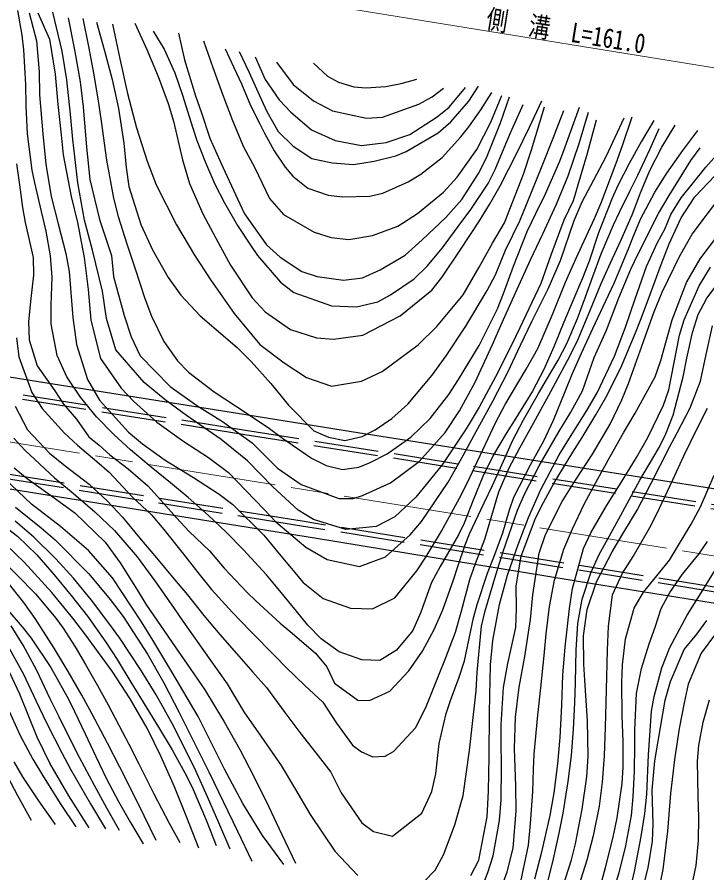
# Model space of a CAD drawing. Units: millimetres at full size, sheet at 1:1000; details may follow other scales. Extents: x 40000 to 680000, y 20000 to 380000.
# Drawn here: x 474457 to 538830, y 239493 to 319384 of the extents above; entities that cross this region are included whole.
import ezdxf
from ezdxf.enums import TextEntityAlignment as Align

# ---------------------------------------------------------------- set-up
doc = ezdxf.new("R2010")
doc.units = ezdxf.units.MM
doc.header["$LTSCALE"] = 1000
doc.linetypes.add('CHAIN', pattern=[18.5, 12, -1.5, 3.5, -1.5])
doc.linetypes.add('DASHED', pattern=[7.5, 6, -1.5])
for name, color, linetype, lineweight in [('M-BGD', 7, 'Continuous', 25), ('M-BMK', 2, 'CHAIN', 13), ('M-STR-HTXT', 7, 'Continuous', 13)]:
    doc.layers.add(name, color=color, linetype=linetype, lineweight=lineweight)
doc.styles.add('ＭＳ ゴシック', font='')
doc.styles.get('ＭＳ ゴシック').set_extended_font_data('MS Gothic')

msp = doc.modelspace()

# ---------------------------------------------------------------- linework, layer by layer
at = {"layer": 'M-BGD'}
for points in [[(533867, 309741), (532709, 307734), (531585, 305710), (530529, 303654), (529985, 302494), (528702, 299255), (527829, 296602), (527227, 295020), (526320, 292892), (525467, 290909), (524542, 288614), (523623, 286500), (522543, 284453), (521013, 281933), (520112, 280502), (518925, 278513), (517908, 276511), (517025, 274302), (516177, 272147), (515658, 271043), (513927, 268110), (513138, 266589), (512143, 263833), (511382, 262114), (509876, 260271), (508315, 259332), (506639, 259373), (504526, 260114), (502840, 261328), (501600, 262626), (500543, 263915), (498670, 266208), (497729, 267311), (495587, 269659), (493957, 271305), (492273, 272895), (490417, 274530), (488758, 275906), (486964, 277366), (485039, 278987), (483479, 280411), (481863, 282069), (480360, 283889), (479101, 285798), (478200, 287783), (477638, 290727), (477642, 292491), (477728, 295116), (477575, 297104), (477169, 299387), (476738, 301235), (476102, 303904), (475860, 305105), (475434, 308475), (475298, 311113), (475258, 313108), (475095, 316335), (474921, 317714), (474533, 319998)], [(475567, 319795), (476270, 317184), (476522, 314284), (476534, 312130), (476842, 308482), (477131, 305650), (477639, 302625), (478285, 300080), (478999, 297321), (479317, 295621), (479665, 291351), (480002, 288836), (481027, 285553), (482158, 283615), (484837, 280645), (486160, 279535), (488276, 278027), (490914, 276391), (493308, 274851), (494599, 273878), (497467, 271032), (498903, 269286), (501158, 266593), (503011, 265112), (505561, 264203), (507614, 264130), (509707, 265156), (511773, 267687), (512586, 268966), (514072, 271399), (515944, 274807), (516720, 276406), (517909, 278991), (519132, 281564), (520005, 283216), (521964, 286505), (523047, 288458), (524425, 291618), (525621, 294627), (526624, 296872), (528350, 300595), (528969, 302054), (530370, 305742), (530945, 307390), (531855, 310086)], [(476394, 319769), (477469, 317335), (477993, 314053), (478271, 311225), (478561, 308410), (478742, 306524), (479512, 302639), (480092, 300212), (480725, 296953), (481099, 293959), (481345, 291077), (482234, 287516), (484167, 284742), (485319, 283524), (487498, 281580), (490001, 279751), (492306, 278261), (494186, 276876), (497491, 273447), (498613, 272259), (501389, 269894), (503405, 268740), (506421, 268110), (508843, 269003), (511147, 271038), (512190, 272287), (514676, 275954), (516085, 278451), (517120, 280369), (518842, 283534), (520240, 286235), (521442, 288770), (522512, 291021), (524016, 294010), (525171, 296658), (526429, 300395), (527198, 302144), (528560, 304727), (529437, 306378), (531115, 309976)], [(528487, 309762), (527659, 306644), (526349, 302234), (525467, 300424), (524277, 297171), (523323, 294531), (521385, 290364), (520567, 288681), (519106, 285797), (517566, 282969), (516372, 280943), (514133, 277576), (511673, 274565), (509717, 272740), (507966, 271831), (505126, 271542), (502130, 272490), (500695, 273356), (498319, 275539), (495961, 277962), (493510, 279939), (490256, 282183), (488267, 283645), (486316, 285258), (483673, 288327), (482796, 291259), (482411, 293797), (481491, 297634), (480749, 300440), (480111, 303898), (479651, 307970), (479442, 310330), (479103, 313536), (478671, 316198), (477786, 319832)], [(479231, 319316), (479817, 316339), (480329, 313345), (480625, 311018), (480926, 307258), (481244, 304222), (482136, 300490), (483278, 297127), (483464, 295164), (484453, 291541), (485113, 289524), (485956, 287759), (488731, 284912), (491234, 283132), (493623, 281630), (496383, 279649), (498742, 277265), (500954, 275742), (504490, 274455), (505833, 274435), (506703, 274712), (509308, 275896), (511988, 277907), (514412, 280621), (515750, 282628), (517201, 285302), (518832, 288831), (519729, 290861), (520957, 293639), (522358, 296713), (523512, 299148), (524789, 301908), (525889, 304569), (526920, 307590), (527791, 310504)], [(480603, 319262), (481113, 316627), (481602, 313988), (482052, 311341), (482305, 309664), (482808, 306017), (483450, 302493), (483901, 300771), (484701, 298206), (485472, 295872), (486376, 293104), (486991, 291465), (488145, 289089), (489439, 287291), (490461, 286243), (492843, 284393), (494831, 283086), (497879, 281066), (499233, 280061), (501922, 278194), (503299, 277525), (504822, 277157), (506363, 277357), (507408, 277797), (508985, 278603), (511191, 280161), (512994, 281918), (514739, 284166), (515657, 285542), (517592, 288733), (519275, 292136), (519855, 293593), (520767, 296121), (522046, 299382), (522858, 301061), (523777, 302900), (525095, 305941), (525613, 307287), (526943, 310983)], [(481856, 318904), (482611, 316230), (483314, 313546), (483912, 310842), (484412, 307602), (484631, 305351), (484884, 303567), (485989, 300009), (487089, 297655), (488557, 295071), (489734, 293432), (491535, 291510), (495000, 288527), (496313, 287237), (498148, 285165), (499795, 283150), (502153, 280769), (503524, 280180), (505041, 279855), (506650, 280235), (507880, 280841), (509432, 281913), (510916, 283251), (513193, 285944), (514502, 287773), (516346, 290518), (518335, 293847), (519099, 295311), (520049, 297613), (521370, 300366), (521995, 301888), (523450, 305505), (524471, 308078), (525486, 310652)], [(485442, 318830), (486564, 316352), (487621, 313853), (488549, 311310), (489041, 309662), (489907, 306059), (490551, 303860), (491800, 301009), (492989, 298753), (494364, 296212), (496392, 293185), (497612, 291874), (499971, 290217), (502407, 289453), (503998, 289322), (506723, 289688), (510202, 291509), (513157, 293880), (514108, 295091), (515804, 297628), (517553, 300270), (518552, 301894), (519546, 303645), (521107, 306670), (522275, 309116), (523411, 311577)], [(483359, 318738), (484040, 315485), (484773, 312252), (485610, 309061), (486604, 305932), (487446, 303725), (489343, 299992), (491000, 297163), (492538, 294825), (494703, 291710), (497102, 288824), (499365, 287108), (501455, 285740), (503795, 284924), (506587, 285389), (508537, 286305), (511892, 288792), (513622, 290486), (516080, 293443), (517563, 296038), (518834, 298285), (519951, 300182), (521714, 304717), (522459, 306988), (523679, 311010)], [(487151, 318065), (488167, 316402), (489182, 314181), (489897, 312095), (490848, 309010), (491236, 307866), (492027, 305801), (492919, 303788), (493806, 302034), (495017, 299937), (496225, 298092), (496901, 297140), (499029, 294636), (500281, 293666), (503807, 292424), (506143, 292341), (508127, 292798), (509295, 293444), (511512, 294951), (512740, 296149), (514142, 297850), (515622, 299849), (516791, 301411), (518403, 303850), (519060, 305159), (519917, 307193), (520492, 308595), (521694, 311228)], [(489505, 317901), (490076, 315384), (491098, 312050), (491675, 310448), (492456, 308083), (493493, 305729), (495024, 302416), (495680, 301013), (497742, 298131), (499002, 296987), (501018, 295648), (502459, 295165), (504927, 294819), (506690, 295057), (508347, 295800), (510666, 297161), (512246, 298586), (514479, 300679), (515968, 302344), (517530, 304783), (518249, 306242), (519570, 309517), (520420, 311943)], [(491854, 317166), (492725, 314682), (493620, 312202), (494565, 309727), (495583, 307261), (496634, 305301), (498017, 302461), (499323, 300946), (502183, 299304), (503756, 298825), (505416, 298637), (507615, 298988), (509982, 299858), (511836, 301066), (514251, 303029), (515532, 304439), (517372, 307014), (518676, 309590), (519690, 312053)], [(493862, 316437), (494691, 314694), (495389, 313164), (496235, 311143), (497114, 309427), (497539, 308548), (498437, 306888), (499461, 305391), (500179, 304550), (501601, 303411), (503496, 302755), (504859, 302593), (507375, 302684), (508594, 302952), (510951, 304005), (512148, 304730), (514113, 306273), (515860, 308193), (516621, 309155), (517723, 310729), (518767, 312349)], [(495192, 316180), (496098, 314227), (496909, 312399), (497776, 310563), (498806, 308696), (500204, 307323), (501973, 306194), (503849, 305770), (505842, 305617), (507786, 305928), (509809, 306447), (510759, 306831), (513740, 308579), (514944, 309621), (516602, 311524), (517503, 312943)], [(496688, 315670), (497619, 313545), (498921, 311668), (500008, 310523), (501927, 308853), (504139, 307853), (506605, 307389), (508914, 307676), (511109, 308436), (513645, 310060), (514787, 310990), (516304, 312811)], [(498652, 315178), (500208, 313097), (502129, 311569), (503880, 310632), (507075, 309955), (508559, 310057), (511937, 311266), (513185, 311931), (514263, 312763)], [(502129, 315100), (503436, 313872), (504448, 313306), (505891, 312887), (506991, 312774), (508862, 312902), (510311, 313201), (511748, 313584)], [(474384, 289440), (474617, 287655), (475823, 284331), (476793, 282842), (478889, 280529), (480102, 279427), (481907, 277890), (483038, 276911), (485238, 274571), (486994, 272921), (488163, 271548), (489990, 269237), (491449, 267367), (492611, 265951), (494560, 263793), (496212, 262088), (498590, 259675), (499534, 258702), (501298, 256998), (502975, 255439), (504276, 253481), (505747, 251402), (506601, 250790), (507660, 250313), (508818, 250401), (509572, 250813), (511632, 253049), (512596, 254939), (513845, 258058), (514375, 259343), (515377, 261976), (515885, 263831), (516701, 266888), (517251, 268369), (518117, 270633), (518755, 272867), (519411, 275075), (520390, 277303), (521386, 279174), (522648, 281486), (524272, 284446), (524932, 285642), (526047, 287737), (526805, 289305), (527959, 292074), (528956, 294518), (529827, 296435), (530840, 298580), (531872, 300938), (532641, 302970), (533461, 304997), (534641, 307257), (535874, 309292)], [(474282, 283069), (475423, 280852), (477475, 278669), (478951, 277497), (481195, 275793), (482904, 274208), (484289, 272698), (485878, 270771), (487477, 268896), (488952, 267102), (490352, 265457), (491893, 263527), (493390, 261743), (494916, 259986), (496465, 258241), (497744, 256812), (499448, 254472), (500847, 252592), (502324, 250689), (503745, 248882), (504688, 246970), (506627, 244171), (507714, 243349), (509480, 242914), (512226, 245082), (513175, 247082), (513535, 248728), (513855, 251560), (514499, 254373), (514910, 255582), (515716, 257774), (516198, 259296), (517045, 263295), (517376, 264562), (518369, 267471), (518953, 268954), (519781, 271232), (520408, 273387), (520803, 274556), (522358, 277600), (523626, 279829), (524516, 281742), (525597, 284429), (526270, 286066), (527121, 288013), (528194, 290315), (529659, 293418), (530167, 294541), (531511, 297750), (531940, 298857), (532622, 300509), (533963, 303053), (535091, 304817), (536580, 306920), (537975, 308787)], [(474405, 305695), (474664, 303721), (474946, 301596), (475218, 300200), (475966, 296949), (475994, 295283), (475750, 293126), (475518, 290972), (475576, 289258), (476329, 286823), (477963, 284485), (478782, 283245), (480001, 281848), (481141, 280211), (482101, 279427), (483121, 278515), (484831, 277210), (486659, 275631), (487847, 274330), (489333, 272651), (490516, 271354), (492407, 269563), (493795, 267927), (495883, 265689), (496722, 264877), (498995, 262812), (499934, 262042), (502315, 260008), (503374, 258720), (504090, 257204), (506244, 255624), (507332, 255595), (509250, 256454), (511025, 258342), (512281, 260201), (513376, 262211), (514178, 264042), (515181, 266852), (515586, 268102), (516276, 270134), (516675, 271160), (518034, 274041), (518824, 275655), (519838, 277937), (520690, 279829), (521700, 281797), (523112, 284255), (523863, 285510), (524940, 287368), (525745, 288912), (526753, 291244), (527502, 293257), (528185, 295171), (528979, 297293), (530112, 299988), (530694, 301223), (531649, 303144), (532391, 304642), (533501, 307015), (534380, 308972)], [(516810, 239251), (517559, 240678), (518336, 244740), (518444, 247111), (518518, 250358), (518555, 254374), (518565, 256065), (518647, 258916), (518847, 261182), (519468, 264534), (520234, 267285), (521213, 270149), (522188, 272666), (523337, 275276), (525038, 278507), (526106, 280245), (527631, 282654), (528594, 284312), (530196, 287732), (531221, 290448), (532129, 293095), (533195, 296095), (534232, 298328), (534898, 299594), (535456, 300972), (536428, 302500), (538736, 305373), (540751, 307659)], [(511388, 237603), (513467, 239756), (514247, 241191), (515313, 243968), (516085, 246711), (516676, 250929), (516864, 252587), (517312, 256487), (517381, 258218), (517804, 262530), (518125, 263948), (519143, 267324), (519823, 269507), (521164, 273354), (521851, 274923), (523172, 277504), (525026, 280674), (526138, 282506), (527236, 284504), (528303, 287601), (529477, 290167), (530622, 293183), (531745, 295854), (532433, 297355), (534329, 301041), (535296, 302737), (537346, 305994), (538188, 307182)], [(517480, 237212), (518379, 239534), (518872, 241083), (519488, 244371), (519638, 246306), (519673, 249345), (519638, 251830), (519638, 253316), (519849, 256802), (520241, 259042), (521008, 262415), (521058, 264137), (521037, 266287), (521496, 269075), (522804, 272530), (523384, 273717), (524578, 275900), (526325, 278773), (527179, 280131), (528481, 282251), (529399, 283858), (530795, 286649), (532180, 289904), (532701, 291246), (533566, 293577), (534565, 296301), (535313, 298230), (536439, 300632), (537701, 302608), (539562, 304561)], [(519209, 236862), (520185, 239602), (520747, 241808), (521036, 245283), (520996, 247575), (520890, 251099), (520972, 254045), (521321, 256834), (521827, 259683), (522368, 263151), (522581, 265447), (523167, 269340), (523757, 271068), (525338, 274156), (526584, 276149), (528161, 278575), (529806, 281371), (530882, 283656), (531503, 285192), (532904, 289090), (533885, 291810), (534648, 293700), (536276, 297051), (537443, 299117), (540211, 302781)], [(521336, 238104), (522167, 242086), (522377, 244103), (522573, 247072), (522655, 249169), (522721, 250570), (523040, 254230), (523327, 256753), (523657, 259774), (523843, 261806), (524140, 264356), (524621, 266824), (525493, 269711), (526276, 271620), (527389, 273904), (528663, 276281), (529809, 278371), (531053, 280582), (532135, 282424), (533998, 285803), (534547, 287319), (535210, 289774), (535579, 291131), (536913, 294609), (538197, 296808), (539571, 298612)], [(567711, 270903), (505669, 280680), (495028, 282382), (409164, 296032)], [(522781, 238940), (523472, 241591), (524202, 244860), (524569, 246956), (524926, 249673), (525137, 252123), (525281, 255143), (525401, 257943), (525593, 260606), (526000, 264167), (526298, 266056), (527317, 269771), (527993, 271239), (529449, 273749), (530820, 275944), (532251, 278275), (533328, 280142), (534784, 283145), (535268, 284574), (536274, 289698), (536696, 291114), (538118, 294296), (539166, 296034)], [(523919, 238410), (524514, 240796), (525057, 243190), (525429, 245069), (525897, 248018), (526182, 250454), (526385, 252903), (526514, 255365), (526567, 257251), (526621, 260317), (526784, 262771), (527178, 265044), (527994, 267502), (528786, 269219), (530247, 271875), (530998, 273225), (532559, 276159), (534370, 279191), (535006, 280466), (535697, 282217), (536614, 285806), (536951, 287558), (537493, 289946), (538003, 291614), (538826, 293142), (539711, 294309)], [(525379, 238191), (526209, 240697), (526557, 242216), (527197, 245444), (527621, 248467), (527754, 250398), (527700, 253701), (527431, 257484), (527339, 258974), (527328, 261619), (527657, 264083), (528534, 266678), (529984, 269478), (531086, 271305), (532315, 273364), (533642, 275870), (535354, 279247), (536063, 280560), (537279, 282907), (538234, 285396), (538753, 287894), (539365, 290565)], [(565685, 260471), (528352, 266445), (502197, 270726), (472988, 275449), (407537, 286073)], [(526902, 238353), (527645, 240718), (528290, 243102), (528819, 245716), (529099, 247960), (529268, 250429), (529361, 253093), (529420, 255367), (529483, 257827), (529559, 260296), (529649, 262539), (530023, 265444), (530963, 267474), (531948, 269042), (533509, 271748), (534158, 273011), (535651, 276172), (536680, 278417), (537915, 280975), (538877, 282892)], [(474155, 280080), (475166, 278950), (477960, 276384), (479500, 275096), (481706, 273208), (483530, 271463), (485658, 269004), (487387, 266675), (489041, 264276), (489922, 262987), (492371, 259498), (494052, 257131), (495603, 254543), (497191, 252255), (499110, 249529), (500343, 247425), (501810, 244929), (504100, 241532), (506255, 239236)], [(474197, 277298), (475386, 276311), (477802, 274607), (479848, 273119), (482665, 270352), (484078, 268431), (485652, 265924), (486485, 264581), (488917, 260989), (490615, 258572), (491965, 256572), (493793, 253595), (495232, 251011), (496535, 248506), (497904, 245735), (499176, 243068), (500430, 240393)], [(528735, 237681), (529368, 239984), (530078, 242839), (530461, 244639), (530919, 247838), (531004, 249376), (531005, 251764), (530932, 254156), (530894, 257300), (530965, 258929), (531241, 261355), (532031, 264218), (532928, 265707), (534448, 267573), (535342, 268691), (537366, 272047), (538233, 273667), (539516, 276622)], [(499339, 240286), (497345, 242976), (495529, 245962), (493817, 249182), (492312, 252169), (491363, 254089), (488894, 258269), (487123, 261219), (486066, 262945), (483358, 267023), (481132, 269589), (478491, 271825), (475809, 273925), (473281, 276298)], [(474320, 273647), (476714, 271696), (478008, 270571), (481163, 267407), (483151, 265030), (484344, 263425), (486618, 259912), (488144, 257222), (489583, 254481), (490341, 252982), (492340, 248941), (493689, 246160), (495026, 243376), (496357, 240589)], [(472585, 272353), (474500, 270936), (476308, 269176), (477901, 267327), (479493, 265393), (481014, 263456), (482747, 261040), (483797, 259410), (485078, 257306), (485729, 256229), (487657, 253100), (488924, 250986), (490116, 248837), (490786, 247500), (492144, 244360), (493036, 242061)], [(494344, 241695), (493294, 244152), (492226, 246599), (491122, 249028), (489966, 251430), (488926, 253446), (487428, 256115), (486036, 258391), (484030, 261406), (483029, 262811), (481413, 264943), (479713, 267000), (478059, 268817), (476015, 270819), (474266, 272321)], [(491420, 241799), (490309, 244676), (489153, 247531), (487911, 250339), (486583, 252992), (485000, 255734), (483323, 258311), (480792, 261814), (479664, 263277), (477711, 265660), (475103, 268504), (473477, 270075)], [(529928, 237200), (530630, 239517), (531235, 241848), (531786, 244856), (531962, 246581), (532074, 248985), (532097, 251403), (532099, 252856), (532255, 256253), (532729, 258573), (533453, 260880), (534008, 262443), (534560, 264174), (535375, 265666), (536558, 267369), (538070, 269260), (538874, 270425)], [(473236, 268492), (474508, 267259), (476162, 265549), (478065, 263282), (478752, 262324), (479871, 260581), (480832, 258955), (481951, 256992), (482953, 255180), (483962, 253287), (484874, 251512), (485805, 249662), (486738, 247813), (487216, 246881), (488662, 244144), (489645, 242321)], [(531456, 236951), (532071, 239627), (532712, 242900), (533029, 245031), (533212, 246835), (533371, 250510), (533659, 254577), (533896, 255973), (534612, 258636), (535357, 260534), (536980, 263564), (538442, 265890), (539881, 268212)], [(487446, 242524), (486320, 244806), (485189, 247083), (484045, 249354), (482884, 251614), (481420, 254379), (480483, 256090), (479227, 258297), (477919, 260476), (476132, 263243), (475095, 264727), (473512, 266722)], [(473394, 264227), (474913, 262470), (475763, 261393), (477589, 258678), (479243, 255696), (479807, 254573), (480812, 252471), (481800, 250363), (482807, 248269), (483908, 246144), (485027, 244186), (486230, 242193)], [(532721, 237517), (533354, 239972), (533749, 242445), (533823, 244079), (533708, 247210), (533985, 249959), (534284, 251782), (534923, 255628), (535430, 257374), (536721, 260344), (537879, 261765), (538832, 263045)], [(484009, 243439), (482841, 245542), (481684, 247650), (480281, 250279), (479443, 251904), (478371, 254057), (477556, 255748), (476291, 258395), (475035, 260767), (473898, 262567)], [(539639, 261801), (538298, 260015), (537092, 257114), (536703, 255356), (536258, 252980), (535816, 250069), (535578, 248208), (535439, 246916), (535141, 243383), (534713, 239817), (534481, 238602)], [(473576, 260705), (475042, 258049), (476216, 255587), (477229, 253428), (478620, 250691), (479447, 249172), (481308, 245940), (482705, 243596)], [(481170, 243700), (479279, 246691), (477515, 249743), (476329, 252161), (474700, 256192), (473279, 259237)], [(473526, 254996), (474756, 252322), (475927, 250122), (476905, 248453), (478539, 245876), (479922, 243792)], [(537407, 238112), (537844, 240196), (538061, 242481), (538082, 244710), (538018, 246630), (537960, 249928), (538080, 251380), (538472, 253575), (539062, 255636)], [(474158, 249862), (474968, 248466), (476443, 246217), (478006, 244014)], [(475802, 244371), (474524, 246697), (473293, 249047)]]:
    msp.add_lwpolyline(points, dxfattribs=at)
at = {"layer": 'M-BGD', "linetype": 'DASHED'}
for points in [[(567344, 269013), (495697, 280401), (437306, 289627), (408878, 294283)], [(567422, 269416), (495761, 280806), (437372, 290032), (408945, 294687)], [(565939, 261782), (540277, 266054), (501066, 272317), (459341, 278992), (443678, 281437), (407712, 287141)], [(565854, 261340), (540205, 265610), (500995, 271872), (459271, 278547), (443608, 280993), (407639, 286697)]]:
    msp.add_lwpolyline(points, dxfattribs=at)
at = {"layer": 'M-BMK'}
msp.add_lwpolyline([(93263, 250471), (103103, 261199), (108490, 267189), (114024, 272590), (118449, 276347), (125275, 281555), (132808, 286967), (141947, 292641), (151286, 297622), (159897, 301813), (168322, 305136), (173724, 306962), (180994, 309280), (191591, 312031), (202733, 314068), (214374, 315549), (224963, 316291), (235082, 316321), (240057, 316034), (256446, 314610), (272070, 312554), (370218, 296765), (468441, 280587), (566504, 264706)], dxfattribs=at)
at = {"layer": 'M-STR-HTXT'}
msp.add_lwpolyline([(421097, 333991), (475695, 324998), (575295, 308869)], dxfattribs=at)

# ---------------------------------------------------------------- texts
at = {"layer": 'M-STR-HTXT', "style": 'ＭＳ ゴシック', "width": 0.8}
msp.add_text('側\u3000溝\u3000L=161.0', height=1833, rotation=350.801, dxfattribs=at).set_placement((525445, 316625), align=Align.BOTTOM_CENTER)

doc.saveas('drawing.dxf')
